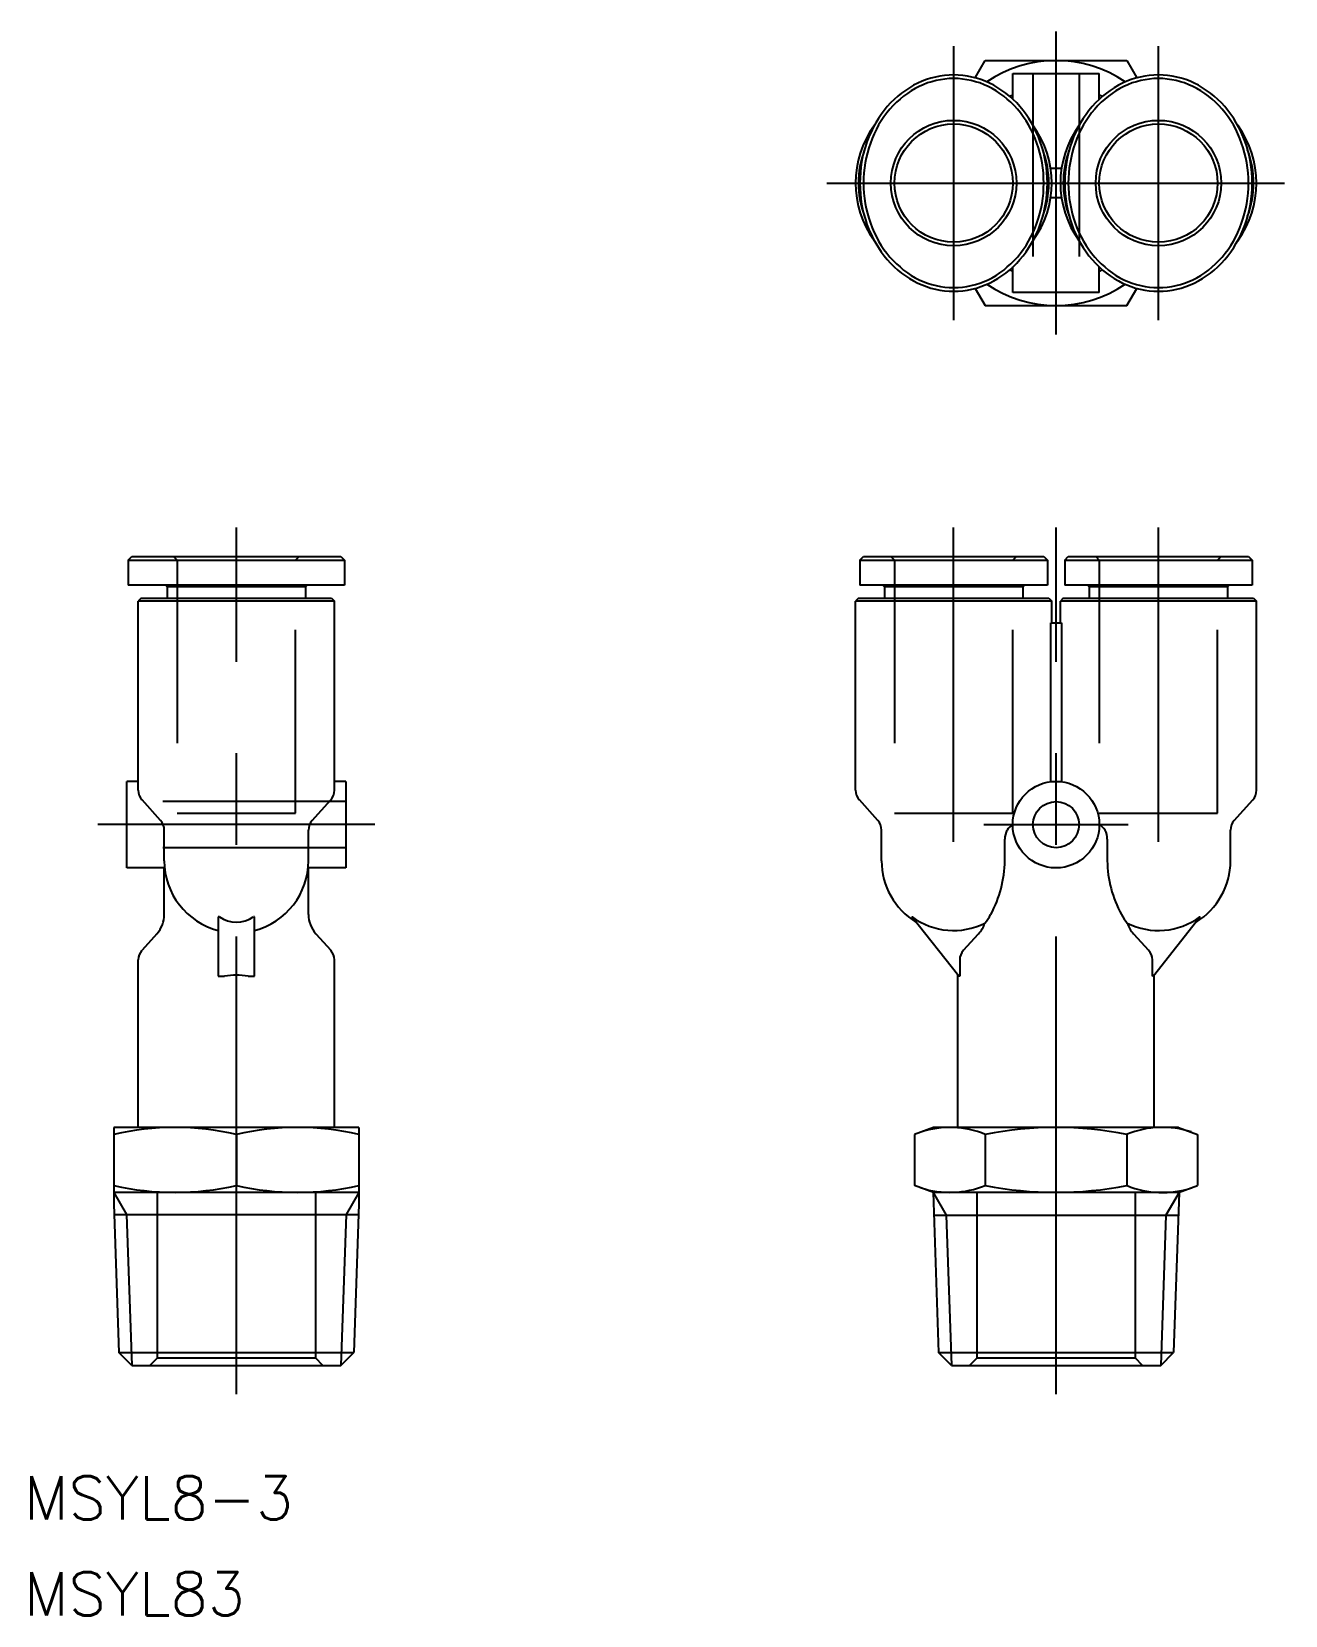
# Model space of a CAD drawing. Extents: x -71 to 16, y -17 to 92.
import ezdxf

# ---------------------------------------------------------------- set-up
doc = ezdxf.new("R2010")
doc.units = 0
doc.linetypes.add('CENTER', pattern=[50.8, 31.75, -6.35, 6.35, -6.35])
doc.linetypes.add('DASHED', pattern=[19.05, 12.7, -6.35])
doc.layers.get('0').update_dxf_attribs({"linetype": 'CONTINUOUS'})
doc.layers.add('CENTER', color=1, linetype='CENTER')
doc.styles.get("Standard").update_dxf_attribs({"font": 'txt.shx', "height": 3, "bigfont": 'bigfont.shx'})

msp = doc.modelspace()

# ---------------------------------------------------------------- linework, layer by layer
at = {"color": 7, "linetype": 'CONTINUOUS'}
for p, q in [((-5.6, 89.29), (-4.91, 90.49)), ((-4.91, 90.49), (4.91, 90.49)), ((4.91, 90.49), (5.6, 89.29)), ((-3, 89.59), (3, 89.59)), ((-3, 87.81), (-3, 89.59)), ((3, 87.81), (3, 89.59)), ((0.37, 82.99), (-0.37, 82.99)), ((-0.37, 80.99), (0.37, 80.99)), ((-3, 74.39), (-3, 76.17)), ((3, 74.39), (3, 76.17)), ((-5.6, 74.69), (-4.91, 73.49)), ((4.91, 73.49), (5.6, 74.69)), ((3, 74.39), (-3, 74.39)), ((-4.91, 73.49), (4.91, 73.49)), ((-64.34, 55.85), (-64.09, 56.1)), ((-64.09, 56.1), (-49.59, 56.1)), ((-49.59, 56.1), (-49.34, 55.85)), ((-13.6, 55.85), (-13.35, 56.1)), ((-13.35, 56.1), (-0.85, 56.1)), ((-0.85, 56.1), (-0.6, 55.85)), ((0.6, 55.85), (0.85, 56.1)), ((0.85, 56.1), (13.35, 56.1)), ((13.35, 56.1), (13.6, 55.85)), ((-64.34, 55.85), (-49.34, 55.85)), ((-64.34, 55.85), (-64.34, 54.1)), ((-49.34, 55.85), (-49.34, 54.1)), ((-13.6, 55.85), (-0.6, 55.85)), ((-13.6, 55.85), (-13.6, 54.1)), ((-0.6, 55.85), (-0.6, 54.1)), ((0.6, 55.85), (13.6, 55.85)), ((0.6, 55.85), (0.6, 54.1)), ((13.6, 55.85), (13.6, 54.1)), ((-49.34, 54.1), (-64.34, 54.1)), ((-61.64, 54), (-61.74, 54.1)), ((-52.04, 54), (-61.64, 54)), ((-61.64, 54), (-61.64, 53.2)), ((-52.04, 54), (-51.94, 54.1)), ((-52.04, 54), (-52.04, 53.2)), ((-0.6, 54.1), (-13.6, 54.1)), ((-11.9, 54), (-12, 54.1)), ((-2.3, 54), (-11.9, 54)), ((-11.9, 54), (-11.9, 53.2)), ((-2.3, 54), (-2.2, 54.1)), ((-2.3, 54), (-2.3, 53.2)), ((13.6, 54.1), (0.6, 54.1)), ((2.3, 54), (2.2, 54.1)), ((11.9, 54), (2.3, 54)), ((2.3, 54), (2.3, 53.2)), ((11.9, 54), (12, 54.1)), ((11.9, 54), (11.9, 53.2)), ((-63.44, 53.2), (-63.64, 53)), ((-63.64, 39.88), (-63.64, 53)), ((-50.04, 53), (-63.64, 53)), ((-63.44, 53.2), (-50.24, 53.2)), ((-50.24, 53.2), (-50.04, 53)), ((-50.04, 39.88), (-50.04, 53)), ((-13.7, 53.2), (-13.9, 53)), ((-0.3, 53), (-13.9, 53)), ((-13.9, 39.88), (-13.9, 53)), ((-13.7, 53.2), (-0.5, 53.2)), ((-0.5, 53.2), (-0.3, 53)), ((-0.3, 51.5), (-0.3, 53)), ((0.5, 53.2), (0.3, 53)), ((13.9, 53), (0.3, 53)), ((0.3, 51.5), (0.3, 53)), ((0.5, 53.2), (13.7, 53.2)), ((13.7, 53.2), (13.9, 53)), ((13.9, 39.88), (13.9, 53)), ((-0.37, 40.48), (-0.37, 51.5)), ((-0.37, 51.5), (0.37, 51.5)), ((0.37, 51.5), (0.37, 40.48)), ((-64.44, 34.5), (-64.44, 40.5)), ((-63.64, 40.5), (-64.44, 40.5)), ((-49.24, 40.5), (-50.04, 40.5)), ((-49.24, 40.5), (-49.24, 34.5)), ((-62.1, 37.79), (-63.38, 39.21)), ((-51.58, 37.79), (-50.3, 39.21)), ((-12.36, 37.79), (-13.64, 39.21)), ((12.36, 37.79), (13.64, 39.21)), ((-61.84, 35), (-61.84, 37.12)), ((-51.84, 35), (-51.84, 37.12)), ((-12.1, 35), (-12.1, 37.12)), ((-3.55, 35), (-3.55, 36.5)), ((3.55, 36.5), (3.55, 35)), ((12.1, 35), (12.1, 37.12)), ((-61.84, 34.5), (-64.44, 34.5)), ((-61.84, 34.5), (-61.82, 34.54)), ((-61.84, 31.27), (-61.84, 34.5)), ((-51.86, 34.54), (-51.84, 34.5)), ((-49.24, 34.5), (-51.84, 34.5)), ((-51.84, 31.27), (-51.84, 34.5)), ((-58.09, 31.1), (-58.09, 27)), ((-58.01, 31.1), (-58.09, 31.1)), ((-55.59, 31.1), (-55.66, 31.1)), ((-55.59, 27), (-55.59, 31.1)), ((-6.75, 27), (-10, 31.1)), ((-10, 31.1), (-9.97, 31.1)), ((10, 31.1), (6.75, 27)), ((9.97, 31.1), (10, 31.1)), ((-62.35, 29.93), (-63.38, 28.79)), ((-51.33, 29.93), (-50.29, 28.79)), ((-6.42, 28.79), (-5.37, 29.93)), ((5.37, 29.93), (6.42, 28.79)), ((-63.64, 16.5), (-63.64, 28.12)), ((-50.04, 16.5), (-50.04, 28.12)), ((-6.68, 28.12), (-6.68, 27)), ((6.68, 27), (6.68, 28.12)), ((-58.09, 27), (-57.66, 27)), ((-56.02, 27), (-55.59, 27)), ((-6.8, 16.5), (-6.8, 27.06)), ((-6.68, 27), (-6.75, 27)), ((6.75, 27), (6.68, 27)), ((6.8, 16.5), (6.8, 27.06)), ((-65.34, 16.5), (-65.34, 11.19)), ((-48.34, 16.5), (-65.34, 16.5)), ((-48.34, 16.5), (-48.34, 11.19)), ((-8.5, 16.5), (-9.81, 16.02)), ((8.5, 16.5), (-8.5, 16.5)), ((8.5, 16.5), (9.81, 16.02)), ((-56.84, 16.02), (-56.84, 12.48)), ((-9.81, 16.02), (-9.81, 12.48)), ((-4.91, 16.02), (-4.91, 12.48)), ((4.91, 16.02), (4.91, 12.48)), ((9.81, 16.02), (9.81, 12.48)), ((-8.5, 12), (-9.81, 12.48)), ((8.5, 12), (9.81, 12.48)), ((-48.31, 12), (-65.34, 12)), ((-65.34, 11.19), (-64.98, 0.89)), ((-48.34, 11.19), (-48.7, 0.89)), ((-8.52, 12), (-8.14, 0.89)), ((8.53, 12), (-8.5, 12)), ((8.53, 12), (8.14, 0.89)), ((-65.31, 10.47), (-48.36, 10.47)), ((-8.47, 10.42), (8.48, 10.42)), ((-64.09, 0), (-64.98, 0.89)), ((-64.98, 0.89), (-48.7, 0.89)), ((-49.59, 0), (-48.7, 0.89)), ((-8.14, 0.89), (8.14, 0.89)), ((-7.25, 0), (-8.14, 0.89)), ((-7.25, 0), (7.26, 0)), ((7.26, 0), (8.14, 0.89)), ((-64.09, 0), (-49.59, 0))]:
    msp.add_line(p, q, dxfattribs=at)
at = {"color": 3, "linetype": 'DASHED'}
for p, q in [((-1.6, 89.59), (-1.6, 74.39)), ((1.6, 89.59), (1.6, 74.39)), ((-61.19, 56.1), (-60.94, 55.85)), ((-52.74, 55.85), (-52.49, 56.1)), ((-11.45, 56.1), (-11.2, 55.85)), ((-3, 55.85), (-2.75, 56.1)), ((2.75, 56.1), (3, 55.85)), ((11.2, 55.85), (11.45, 56.1)), ((-60.94, 55.85), (-60.94, 38.3)), ((-52.74, 38.3), (-52.74, 55.85)), ((-11.2, 55.85), (-11.2, 38.3)), ((-3, 38.3), (-3, 55.85)), ((3, 55.85), (3, 38.3)), ((11.2, 38.3), (11.2, 55.85)), ((-49.24, 39.1), (-64.44, 39.1)), ((-60.94, 38.3), (-52.74, 38.3)), ((-11.2, 38.3), (-3, 38.3)), ((3, 38.3), (11.2, 38.3)), ((-49.24, 35.9), (-64.44, 35.9)), ((-62.34, 12), (-62.34, 0.5)), ((-51.34, 0.5), (-51.34, 12)), ((-5.5, 12), (-5.5, 0.5)), ((5.5, 0.5), (5.5, 12)), ((-62.34, 0.5), (-62.84, 0)), ((-51.34, 0.5), (-62.34, 0.5)), ((-50.84, 0), (-51.34, 0.5)), ((-5.5, 0.5), (-6, 0)), ((5.5, 0.5), (-5.5, 0.5)), ((6, 0), (5.5, 0.5))]:
    msp.add_line(p, q, dxfattribs=at)
at = {"color": 3, "linetype": 'CONTINUOUS'}
for p, q in [((-65.34, 12), (-64.46, 10.47)), ((-48.34, 12), (-49.22, 10.47)), ((-8.52, 12), (-7.61, 10.42)), ((8.53, 12), (7.62, 10.42)), ((-64.46, 10.47), (-64.09, 0)), ((-49.22, 10.47), (-49.59, 0)), ((-7.61, 10.42), (-7.25, 0)), ((7.62, 10.42), (7.26, 0))]:
    msp.add_line(p, q, dxfattribs=at)
at = {"color": 7, "linetype": 'CONTINUOUS'}
for points in [[(-7.1, 74.49, 0), (-6.78, 74.5, 0), (-6.46, 74.52, 0), (-6.15, 74.57, 0), (-5.83, 74.63, 0), (-5.52, 74.71, 0), (-5.21, 74.81, 0), (-4.91, 74.93, 0), (-4.61, 75.06, 0), (-4.32, 75.21, 0), (-4.04, 75.37, 0), (-3.76, 75.56, 0), (-3.49, 75.75, 0), (-3.23, 75.96, 0), (-2.98, 76.19, 0), (-2.73, 76.43, 0), (-2.5, 76.69, 0), (-2.28, 76.95, 0), (-2.08, 77.23, 0), (-1.88, 77.52, 0), (-1.7, 77.82, 0), (-1.52, 78.13, 0), (-1.37, 78.45, 0), (-1.22, 78.78, 0), (-1.09, 79.12, 0), (-0.98, 79.46, 0), (-0.88, 79.81, 0), (-0.79, 80.17, 0), (-0.72, 80.53, 0), (-0.67, 80.89, 0), (-0.63, 81.25, 0), (-0.61, 81.62, 0), (-0.6, 81.99, 0), (-0.61, 82.36, 0), (-0.63, 82.72, 0), (-0.67, 83.09, 0), (-0.72, 83.45, 0), (-0.79, 83.81, 0), (-0.88, 84.17, 0), (-0.98, 84.52, 0), (-1.09, 84.86, 0), (-1.22, 85.19, 0), (-1.37, 85.52, 0), (-1.52, 85.84, 0), (-1.7, 86.16, 0), (-1.88, 86.46, 0), (-2.08, 86.75, 0), (-2.28, 87.03, 0), (-2.5, 87.29, 0), (-2.73, 87.55, 0), (-2.98, 87.79, 0), (-3.23, 88.01, 0), (-3.49, 88.22, 0), (-3.76, 88.42, 0), (-4.04, 88.6, 0), (-4.32, 88.77, 0), (-4.61, 88.92, 0), (-4.91, 89.05, 0), (-5.21, 89.17, 0), (-5.52, 89.26, 0), (-5.83, 89.34, 0), (-6.15, 89.41, 0), (-6.46, 89.45, 0), (-6.78, 89.48, 0), (-7.1, 89.49, 0), (-7.42, 89.48, 0), (-7.74, 89.45, 0), (-8.05, 89.41, 0), (-8.37, 89.34, 0), (-8.68, 89.26, 0), (-8.99, 89.17, 0), (-9.29, 89.05, 0), (-9.59, 88.92, 0), (-9.88, 88.77, 0), (-10.16, 88.6, 0), (-10.44, 88.42, 0), (-10.71, 88.22, 0), (-10.97, 88.01, 0), (-11.22, 87.79, 0), (-11.47, 87.55, 0), (-11.7, 87.29, 0), (-11.92, 87.03, 0), (-12.12, 86.75, 0), (-12.32, 86.46, 0), (-12.5, 86.16, 0), (-12.68, 85.84, 0), (-12.83, 85.52, 0), (-12.98, 85.19, 0), (-13.11, 84.86, 0), (-13.22, 84.52, 0), (-13.32, 84.17, 0), (-13.41, 83.81, 0), (-13.48, 83.45, 0), (-13.53, 83.09, 0), (-13.57, 82.72, 0), (-13.59, 82.36, 0), (-13.6, 81.99, 0), (-13.59, 81.62, 0), (-13.57, 81.25, 0), (-13.53, 80.89, 0), (-13.48, 80.53, 0), (-13.41, 80.17, 0), (-13.32, 79.81, 0), (-13.22, 79.46, 0), (-13.11, 79.12, 0), (-12.98, 78.78, 0), (-12.83, 78.45, 0), (-12.68, 78.13, 0), (-12.5, 77.82, 0), (-12.32, 77.52, 0), (-12.12, 77.23, 0), (-11.92, 76.95, 0), (-11.7, 76.69, 0), (-11.47, 76.43, 0), (-11.22, 76.19, 0), (-10.97, 75.96, 0), (-10.71, 75.75, 0), (-10.44, 75.56, 0), (-10.16, 75.37, 0), (-9.88, 75.21, 0), (-9.59, 75.06, 0), (-9.29, 74.93, 0), (-8.99, 74.81, 0), (-8.68, 74.71, 0), (-8.37, 74.63, 0), (-8.05, 74.57, 0), (-7.74, 74.52, 0), (-7.42, 74.5, 0), (-7.1, 74.49, 0)], [(-7.1, 74.74, 0), (-6.79, 74.75, 0), (-6.49, 74.77, 0), (-6.18, 74.82, 0), (-5.88, 74.88, 0), (-5.58, 74.96, 0), (-5.29, 75.05, 0), (-4.99, 75.16, 0), (-4.71, 75.29, 0), (-4.43, 75.43, 0), (-4.15, 75.59, 0), (-3.89, 75.77, 0), (-3.63, 75.96, 0), (-3.38, 76.17, 0), (-3.14, 76.38, 0), (-2.9, 76.62, 0), (-2.68, 76.86, 0), (-2.47, 77.12, 0), (-2.27, 77.39, 0), (-2.08, 77.67, 0), (-1.9, 77.96, 0), (-1.74, 78.26, 0), (-1.59, 78.57, 0), (-1.45, 78.89, 0), (-1.33, 79.21, 0), (-1.22, 79.55, 0), (-1.12, 79.88, 0), (-1.04, 80.23, 0), (-0.97, 80.57, 0), (-0.92, 80.92, 0), (-0.88, 81.28, 0), (-0.86, 81.63, 0), (-0.85, 81.99, 0), (-0.86, 82.34, 0), (-0.88, 82.7, 0), (-0.92, 83.05, 0), (-0.97, 83.4, 0), (-1.04, 83.75, 0), (-1.12, 84.09, 0), (-1.22, 84.43, 0), (-1.33, 84.76, 0), (-1.45, 85.09, 0), (-1.59, 85.41, 0), (-1.74, 85.72, 0), (-1.9, 86.02, 0), (-2.08, 86.31, 0), (-2.27, 86.59, 0), (-2.47, 86.86, 0), (-2.68, 87.11, 0), (-2.9, 87.36, 0), (-3.14, 87.59, 0), (-3.38, 87.81, 0), (-3.63, 88.02, 0), (-3.89, 88.21, 0), (-4.15, 88.38, 0), (-4.43, 88.54, 0), (-4.71, 88.69, 0), (-4.99, 88.81, 0), (-5.29, 88.93, 0), (-5.58, 89.02, 0), (-5.88, 89.1, 0), (-6.18, 89.16, 0), (-6.49, 89.2, 0), (-6.79, 89.23, 0), (-7.1, 89.24, 0), (-7.41, 89.23, 0), (-7.71, 89.2, 0), (-8.02, 89.16, 0), (-8.32, 89.1, 0), (-8.62, 89.02, 0), (-8.91, 88.93, 0), (-9.21, 88.81, 0), (-9.49, 88.69, 0), (-9.77, 88.54, 0), (-10.05, 88.38, 0), (-10.31, 88.21, 0), (-10.57, 88.02, 0), (-10.82, 87.81, 0), (-11.06, 87.59, 0), (-11.3, 87.36, 0), (-11.52, 87.11, 0), (-11.73, 86.86, 0), (-11.93, 86.59, 0), (-12.12, 86.31, 0), (-12.3, 86.02, 0), (-12.46, 85.72, 0), (-12.61, 85.41, 0), (-12.75, 85.09, 0), (-12.87, 84.76, 0), (-12.98, 84.43, 0), (-13.08, 84.09, 0), (-13.16, 83.75, 0), (-13.23, 83.4, 0), (-13.28, 83.05, 0), (-13.32, 82.7, 0), (-13.34, 82.34, 0), (-13.35, 81.99, 0), (-13.34, 81.63, 0), (-13.32, 81.28, 0), (-13.28, 80.92, 0), (-13.23, 80.57, 0), (-13.16, 80.23, 0), (-13.08, 79.88, 0), (-12.98, 79.55, 0), (-12.87, 79.21, 0), (-12.75, 78.89, 0), (-12.61, 78.57, 0), (-12.46, 78.26, 0), (-12.3, 77.96, 0), (-12.12, 77.67, 0), (-11.93, 77.39, 0), (-11.73, 77.12, 0), (-11.52, 76.86, 0), (-11.3, 76.62, 0), (-11.06, 76.38, 0), (-10.82, 76.17, 0), (-10.57, 75.96, 0), (-10.31, 75.77, 0), (-10.05, 75.59, 0), (-9.77, 75.43, 0), (-9.49, 75.29, 0), (-9.21, 75.16, 0), (-8.91, 75.05, 0), (-8.62, 74.96, 0), (-8.32, 74.88, 0), (-8.02, 74.82, 0), (-7.71, 74.77, 0), (-7.41, 74.75, 0), (-7.1, 74.74, 0)], [(7.1, 74.49, 0), (7.42, 74.5, 0), (7.74, 74.52, 0), (8.05, 74.57, 0), (8.37, 74.63, 0), (8.68, 74.71, 0), (8.99, 74.81, 0), (9.29, 74.93, 0), (9.59, 75.06, 0), (9.88, 75.21, 0), (10.16, 75.37, 0), (10.44, 75.56, 0), (10.71, 75.75, 0), (10.97, 75.96, 0), (11.22, 76.19, 0), (11.47, 76.43, 0), (11.7, 76.69, 0), (11.92, 76.95, 0), (12.12, 77.23, 0), (12.32, 77.52, 0), (12.5, 77.82, 0), (12.68, 78.13, 0), (12.83, 78.45, 0), (12.98, 78.78, 0), (13.11, 79.12, 0), (13.22, 79.46, 0), (13.32, 79.81, 0), (13.41, 80.17, 0), (13.48, 80.53, 0), (13.53, 80.89, 0), (13.57, 81.25, 0), (13.59, 81.62, 0), (13.6, 81.99, 0), (13.59, 82.36, 0), (13.57, 82.72, 0), (13.53, 83.09, 0), (13.48, 83.45, 0), (13.41, 83.81, 0), (13.32, 84.17, 0), (13.22, 84.52, 0), (13.11, 84.86, 0), (12.98, 85.19, 0), (12.83, 85.52, 0), (12.68, 85.84, 0), (12.5, 86.16, 0), (12.32, 86.46, 0), (12.12, 86.75, 0), (11.92, 87.03, 0), (11.7, 87.29, 0), (11.47, 87.55, 0), (11.22, 87.79, 0), (10.97, 88.01, 0), (10.71, 88.22, 0), (10.44, 88.42, 0), (10.16, 88.6, 0), (9.88, 88.77, 0), (9.59, 88.92, 0), (9.29, 89.05, 0), (8.99, 89.17, 0), (8.68, 89.26, 0), (8.37, 89.34, 0), (8.05, 89.41, 0), (7.74, 89.45, 0), (7.42, 89.48, 0), (7.1, 89.49, 0), (6.78, 89.48, 0), (6.46, 89.45, 0), (6.15, 89.41, 0), (5.83, 89.34, 0), (5.52, 89.26, 0), (5.21, 89.17, 0), (4.91, 89.05, 0), (4.61, 88.92, 0), (4.32, 88.77, 0), (4.04, 88.6, 0), (3.76, 88.42, 0), (3.49, 88.22, 0), (3.23, 88.01, 0), (2.98, 87.79, 0), (2.73, 87.55, 0), (2.5, 87.29, 0), (2.28, 87.03, 0), (2.08, 86.75, 0), (1.88, 86.46, 0), (1.7, 86.16, 0), (1.52, 85.84, 0), (1.37, 85.52, 0), (1.22, 85.19, 0), (1.09, 84.86, 0), (0.98, 84.52, 0), (0.88, 84.17, 0), (0.79, 83.81, 0), (0.72, 83.45, 0), (0.67, 83.09, 0), (0.63, 82.72, 0), (0.61, 82.36, 0), (0.6, 81.99, 0), (0.61, 81.62, 0), (0.63, 81.25, 0), (0.67, 80.89, 0), (0.72, 80.53, 0), (0.79, 80.17, 0), (0.88, 79.81, 0), (0.98, 79.46, 0), (1.09, 79.12, 0), (1.22, 78.78, 0), (1.37, 78.45, 0), (1.52, 78.13, 0), (1.7, 77.82, 0), (1.88, 77.52, 0), (2.08, 77.23, 0), (2.28, 76.95, 0), (2.5, 76.69, 0), (2.73, 76.43, 0), (2.98, 76.19, 0), (3.23, 75.96, 0), (3.49, 75.75, 0), (3.76, 75.56, 0), (4.04, 75.37, 0), (4.32, 75.21, 0), (4.61, 75.06, 0), (4.91, 74.93, 0), (5.21, 74.81, 0), (5.52, 74.71, 0), (5.83, 74.63, 0), (6.15, 74.57, 0), (6.46, 74.52, 0), (6.78, 74.5, 0), (7.1, 74.49, 0)], [(7.1, 74.74, 0), (7.41, 74.75, 0), (7.71, 74.77, 0), (8.02, 74.82, 0), (8.32, 74.88, 0), (8.62, 74.96, 0), (8.91, 75.05, 0), (9.21, 75.16, 0), (9.49, 75.29, 0), (9.77, 75.43, 0), (10.05, 75.59, 0), (10.31, 75.77, 0), (10.57, 75.96, 0), (10.82, 76.17, 0), (11.06, 76.38, 0), (11.3, 76.62, 0), (11.52, 76.86, 0), (11.73, 77.12, 0), (11.93, 77.39, 0), (12.12, 77.67, 0), (12.3, 77.96, 0), (12.46, 78.26, 0), (12.61, 78.57, 0), (12.75, 78.89, 0), (12.87, 79.21, 0), (12.98, 79.55, 0), (13.08, 79.88, 0), (13.16, 80.23, 0), (13.23, 80.57, 0), (13.28, 80.92, 0), (13.32, 81.28, 0), (13.34, 81.63, 0), (13.35, 81.99, 0), (13.34, 82.34, 0), (13.32, 82.7, 0), (13.28, 83.05, 0), (13.23, 83.4, 0), (13.16, 83.75, 0), (13.08, 84.09, 0), (12.98, 84.43, 0), (12.87, 84.76, 0), (12.75, 85.09, 0), (12.61, 85.41, 0), (12.46, 85.72, 0), (12.3, 86.02, 0), (12.12, 86.31, 0), (11.93, 86.59, 0), (11.73, 86.86, 0), (11.52, 87.11, 0), (11.3, 87.36, 0), (11.06, 87.59, 0), (10.82, 87.81, 0), (10.57, 88.02, 0), (10.31, 88.21, 0), (10.05, 88.38, 0), (9.77, 88.54, 0), (9.49, 88.69, 0), (9.21, 88.81, 0), (8.91, 88.93, 0), (8.62, 89.02, 0), (8.32, 89.1, 0), (8.02, 89.16, 0), (7.71, 89.2, 0), (7.41, 89.23, 0), (7.1, 89.24, 0), (6.79, 89.23, 0), (6.49, 89.2, 0), (6.18, 89.16, 0), (5.88, 89.1, 0), (5.58, 89.02, 0), (5.29, 88.93, 0), (4.99, 88.81, 0), (4.71, 88.69, 0), (4.43, 88.54, 0), (4.15, 88.38, 0), (3.89, 88.21, 0), (3.63, 88.02, 0), (3.38, 87.81, 0), (3.14, 87.59, 0), (2.9, 87.36, 0), (2.68, 87.11, 0), (2.47, 86.86, 0), (2.27, 86.59, 0), (2.08, 86.31, 0), (1.9, 86.02, 0), (1.74, 85.72, 0), (1.59, 85.41, 0), (1.45, 85.09, 0), (1.33, 84.76, 0), (1.22, 84.43, 0), (1.12, 84.09, 0), (1.04, 83.75, 0), (0.97, 83.4, 0), (0.92, 83.05, 0), (0.88, 82.7, 0), (0.86, 82.34, 0), (0.85, 81.99, 0), (0.86, 81.63, 0), (0.88, 81.28, 0), (0.92, 80.92, 0), (0.97, 80.57, 0), (1.04, 80.23, 0), (1.12, 79.88, 0), (1.22, 79.55, 0), (1.33, 79.21, 0), (1.45, 78.89, 0), (1.59, 78.57, 0), (1.74, 78.26, 0), (1.9, 77.96, 0), (2.08, 77.67, 0), (2.27, 77.39, 0), (2.47, 77.12, 0), (2.68, 76.86, 0), (2.9, 76.62, 0), (3.14, 76.38, 0), (3.38, 76.17, 0), (3.63, 75.96, 0), (3.89, 75.77, 0), (4.15, 75.59, 0), (4.43, 75.43, 0), (4.71, 75.29, 0), (4.99, 75.16, 0), (5.29, 75.05, 0), (5.58, 74.96, 0), (5.88, 74.88, 0), (6.18, 74.82, 0), (6.49, 74.77, 0), (6.79, 74.75, 0), (7.1, 74.74, 0)]]:
    msp.add_polyline3d(points, dxfattribs=at)
for centre, radius in [((-7.1, 81.99), 4.35), ((-7.1, 81.99), 4.1), ((7.1, 81.99), 4.35), ((7.1, 81.99), 4.1), ((0, 37.5), 3), ((0, 37.5), 1.6)]:
    msp.add_circle(centre, radius, dxfattribs=at)
for centre, radius, start, end in [((0, 81.99), 8.5, 55.6166, 124.3834), ((0, 81.99), 6.8, 116.179, 118.0725), ((0, 81.99), 6.8, 61.9275, 63.821), ((-7.1, 81.99), 6.8, 143.9274, 216.0726), ((-7.1, 81.99), 6.8, 323.9274, 36.0726), ((7.1, 81.99), 6.8, 143.9274, 216.0726), ((7.1, 81.99), 6.8, 323.9274, 36.0726), ((-7.1, 81.99), 6.6, 159.659, 200.341), ((-7.1, 81.99), 6.6, 339.659, 20.341), ((7.1, 81.99), 6.6, 159.659, 200.341), ((7.1, 81.99), 6.6, 339.659, 20.341), ((0, 81.99), 6.8, 241.9275, 243.821), ((0, 81.99), 6.8, 296.179, 298.0725), ((0, 81.99), 8.5, 235.6166, 304.3834), ((-62.64, 39.88), 1, 180, 221.9872), ((-51.04, 39.88), 1, 318.0128, 0), ((-12.9, 39.88), 1, 180, 221.9872), ((12.9, 39.88), 1, 318.0128, 0), ((-62.84, 37.12), 1, 0, 41.9872), ((-50.84, 37.12), 1, 138.0128, 180), ((-13.1, 37.12), 1, 0, 41.9872), ((-2.72, 36.76), 0.769, 111.0292, 152.1022), ((2.72, 36.76), 0.769, 27.8985, 68.9701), ((13.1, 37.12), 1, 138.0128, 180), ((-2.22, 36.51), 1.33, 152.8869, 180.3789), ((2.22, 36.51), 1.33, 359.6211, 27.1131), ((-56.84, 35), 5, 180, 255.5225), ((-56.84, 35), 5, 284.4775, 0), ((-7.1, 35), 5, 180, 238.5103), ((-11.56, 35.11), 8.01, 331.364, 359.2059), ((11.56, 35.11), 8.01, 180.7941, 208.636), ((7.1, 35), 5, 301.4897, 0), ((-63.84, 31.27), 2, 318.0773, 0), ((-56.84, 32.82), 2.08, 235.5972, 304.4028), ((-49.84, 31.27), 2, 180, 221.9227), ((-7.1, 35), 4.84, 233.6664, 296.539), ((-7.58, 32.89), 3.45, 319.856, 331.9395), ((7.58, 32.89), 3.45, 208.0605, 220.144), ((7.1, 35), 4.84, 243.461, 306.3336), ((-6.84, 31.29), 2, 317.2791, 341.8626), ((6.84, 31.29), 2, 198.1374, 222.7209), ((-62.64, 28.12), 1, 138.0773, 180), ((-51.04, 28.12), 1, 0, 41.9227), ((-5.69, 28.12), 0.99, 137.4545, 179.9341), ((5.69, 28.12), 0.99, 0.0659, 42.5455), ((-56.84, 21.66), 5.4, 81.2356, 98.7644), ((-61.09, -2.61), 19.11, 77.1497, 102.8503), ((-52.59, -2.61), 19.11, 77.1497, 102.8503), ((-7.36, 9.97), 6.53, 67.9259, 107.9259), ((0, -8.9), 25.4, 78.8596, 101.1404), ((7.38, 9.98), 6.53, 72.1173, 112.1173), ((-61.09, 31.11), 19.11, 257.1497, 282.8503), ((-52.59, 31.11), 19.11, 257.1497, 282.8503), ((-7.36, 18.53), 6.53, 252.0741, 292.0741), ((0, 37.4), 25.4, 258.8596, 281.1404), ((7.38, 18.52), 6.53, 247.8827, 287.8827)]:
    msp.add_arc(centre, radius, start, end, dxfattribs=at)
at = {"layer": 'CENTER', "color": 1, "linetype": 'CENTER'}
for p, q in [((0, 71.49), (0, 92.49)), ((-7.1, 91.49), (-7.1, 72.49)), ((7.1, 72.49), (7.1, 91.49)), ((-7.1, 89.49), (-7.1, 74.49)), ((-15.9, 81.99), (15.9, 81.99)), ((-56.84, -2), (-56.84, 58.1)), ((-7.1, 36.3), (-7.1, 58.1)), ((0, -2), (0.02, 58.1)), ((7.1, 36.3), (7.1, 58.1)), ((-47.24, 37.5), (-66.44, 37.5)), ((-5, 37.5), (5, 37.5))]:
    msp.add_line(p, q, dxfattribs=at)

# ---------------------------------------------------------------- texts
at = {"color": 7, "linetype": 'CONTINUOUS'}
for s, p in [('MSYL8-3', (-71.55, -10.69)), ('MSYL83', (-71.55, -17.33))]:
    msp.add_text(s, height=3, dxfattribs=at).set_placement(p)

doc.saveas('drawing.dxf')
